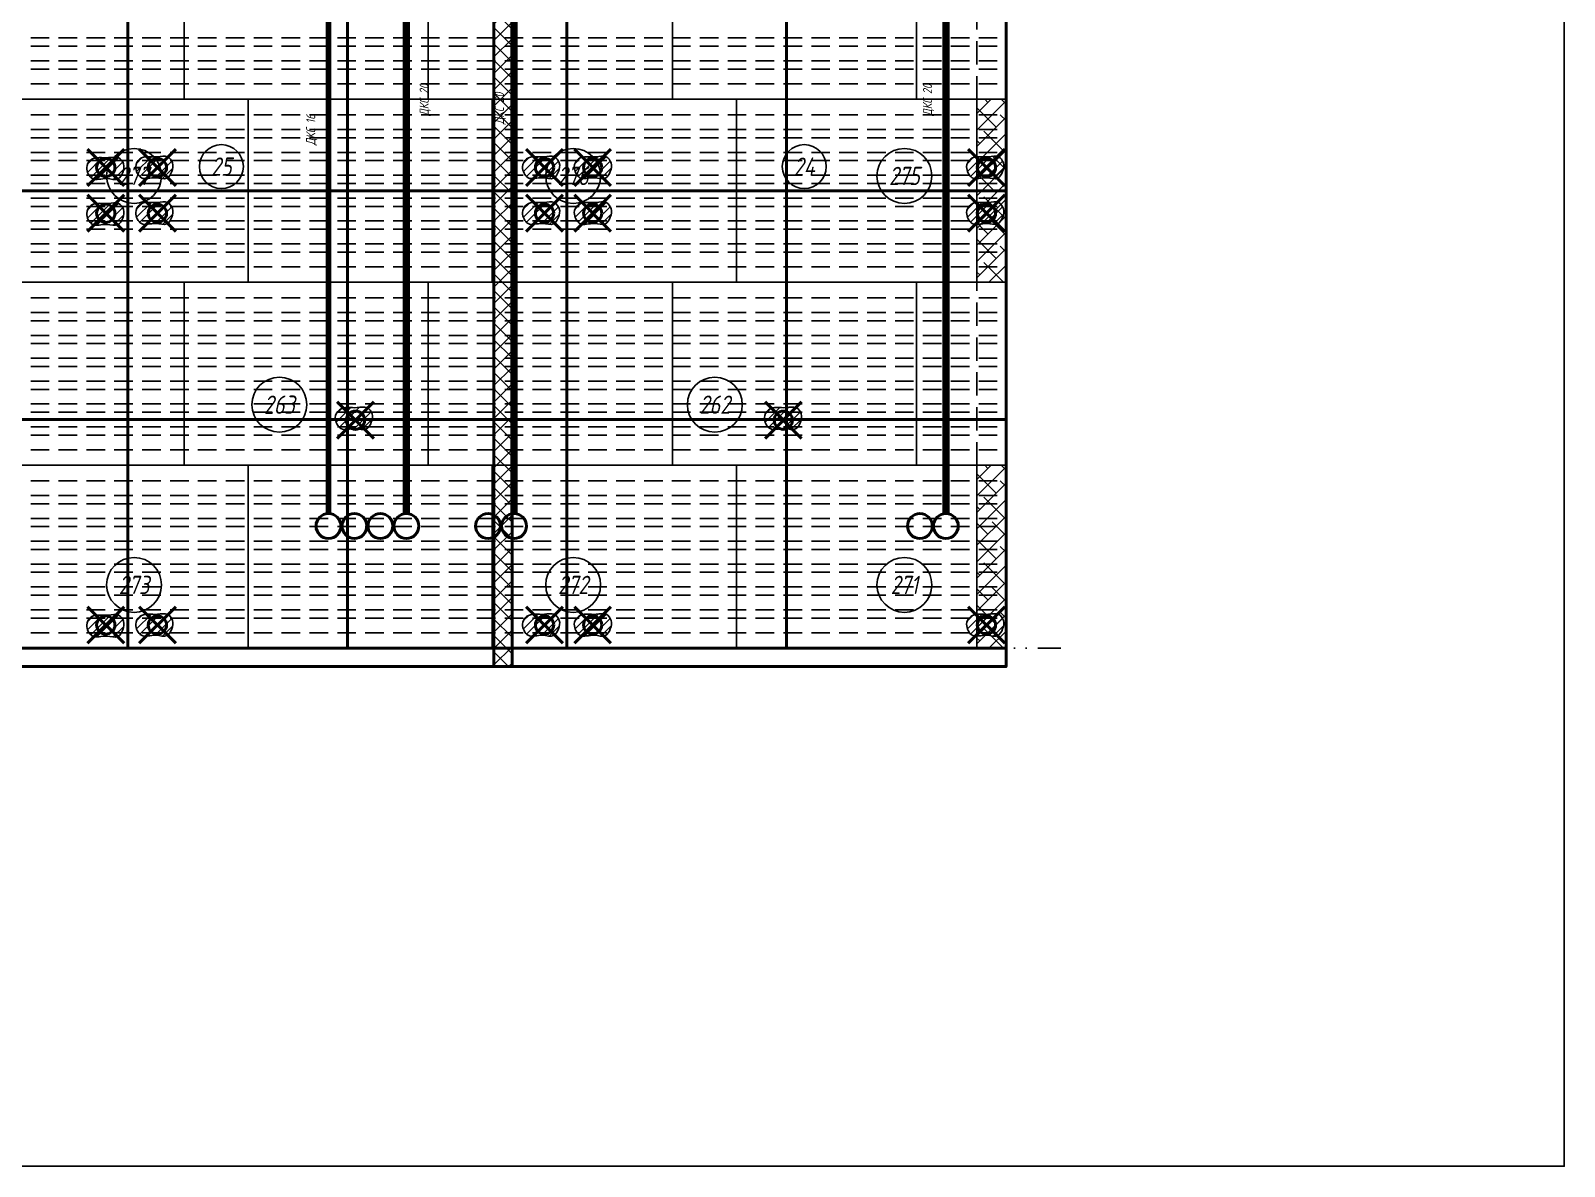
# Model space of a CAD drawing. Header units: millimetres. Extents: x -58926 to 122586, y -58688 to 8347.
# Drawn here: x 108612 to 112804, y -1320 to 1783 of the extents above; entities that cross this region are included whole.
import ezdxf
from ezdxf.enums import TextEntityAlignment as Align

# ---------------------------------------------------------------- set-up
doc = ezdxf.new("R2010")
doc.units = ezdxf.units.MM
doc.header["$PDMODE"] = 35
doc.header["$PDSIZE"] = 50
doc.linetypes.add('DASH2DOT', pattern=[31.75, 12.7, -6.35, 0, -6.35, 0, -6.35])
doc.linetypes.add('DASHED', pattern=[19.05, 12.7, -6.35])
for name, color, linetype in [('01 Черновое', 7, 'Continuous'), ('02 Розетки', 7, 'Continuous'), ('02 ЭОМ и СС', 7, 'Continuous'), ('05 Слаботочка', 7, 'Continuous'), ('101 Крепление', 7, 'Continuous'), ('102 Звукоизоляция', 7, 'Continuous'), ('103 ГВЛ слой 1', 7, 'Continuous'), ('104 ГВЛ слой 2', 7, 'Continuous')]:
    doc.layers.add(name, color=color, linetype=linetype)
doc.layers.add('100 noprint', color=1, linetype='Continuous', plot=False)
doc.styles.add('ГОСТ-ISOCPEUR', font='isocpeui.ttf', dxfattribs={"width": 0.8})

msp = doc.modelspace()

# ---------------------------------------------------------------- hatches: boundary and pattern name
at = {"layer": '01 Черновое'}
h = msp.add_hatch(dxfattribs=at)
h.set_pattern_fill('ANSI38', color=256, scale=10, style=0)
h.set_pattern_definition([(45, (49556.516, 69858.977), (-22.45064, 22.45064), []), (135, (49556.516, 69858.977), (-67.351921, 22.45064), [79.375, -47.625])])
h.paths.add_polyline_path([(111278.004, 1095.176), (111278.004, 1595.176), (111198.004, 1595.176), (111198.004, 1095.176)])
h = msp.add_hatch(dxfattribs=at)
h.set_pattern_fill('ANSI38', color=256, scale=10, style=0)
h.set_pattern_definition([(45, (49556.516, 68858.977), (-22.45064, 22.45064), []), (135, (49556.516, 68858.977), (-67.351921, 22.45064), [79.375, -47.625])])
h.paths.add_polyline_path([(111278.004, 95.176), (111278.004, 595.176), (111198.004, 595.176), (111198.004, 95.176)])
at = {"layer": '101 Крепление'}
h = msp.add_hatch(dxfattribs=at)
h.set_pattern_fill('ANSI31', color=5, scale=5, style=0)
h.set_pattern_definition([(45, (108604.73, -1124.967), (-11.22532, 11.22532), [])])
edge = h.paths.add_edge_path()
edge.add_spline(control_points=[(108765.567, 1408.395), (108765.567, 1416.425), (108780.366, 1442.23), (108817.881, 1431.527), (108851.935, 1441.4), (108869.784, 1418.686), (108865.65, 1396.008), (108850.795, 1370.091), (108817.005, 1383.938), (108779.278, 1367.297), (108765.567, 1397.179), (108765.567, 1408.395)], knot_values=[0, 0, 0, 0, 24.09039364, 73.18784754, 99.9877853, 121.68889408, 145.29658819, 167.74643755, 198.18583422, 237.51289388, 271.16090154, 271.16090154, 271.16090154, 271.16090154], degree=3, periodic=1)
h = msp.add_hatch(dxfattribs=at)
h.set_pattern_fill('ANSI31', color=5, scale=5, style=0)
h.set_pattern_definition([(45, (108738.735, -1122.671), (-11.22532, 11.22532), [])])
edge = h.paths.add_edge_path()
edge.add_spline(control_points=[(108899.572, 1410.691), (108899.572, 1418.721), (108914.371, 1444.526), (108951.886, 1433.823), (108985.94, 1443.696), (109003.789, 1420.982), (108999.655, 1398.305), (108984.8, 1372.387), (108951.01, 1386.234), (108913.283, 1369.594), (108899.572, 1399.475), (108899.572, 1410.691)], knot_values=[0, 0, 0, 0, 24.09039364, 73.18784754, 99.9877853, 121.68889408, 145.29658819, 167.74643755, 198.18583422, 237.51289388, 271.16090154, 271.16090154, 271.16090154, 271.16090154], degree=3, periodic=1)
h = msp.add_hatch(dxfattribs=at)
h.set_pattern_fill('ANSI31', color=5, scale=5, style=0)
h.set_pattern_definition([(45, (109795.655, -1122.671), (-11.22532, 11.22532), [])])
edge = h.paths.add_edge_path()
edge.add_spline(control_points=[(109956.493, 1410.691), (109956.493, 1418.721), (109971.292, 1444.526), (110008.807, 1433.823), (110042.86, 1443.696), (110060.71, 1420.982), (110056.576, 1398.305), (110041.721, 1372.387), (110007.93, 1386.234), (109970.203, 1369.594), (109956.493, 1399.475), (109956.493, 1410.691)], knot_values=[0, 0, 0, 0, 24.09039364, 73.18784754, 99.9877853, 121.68889408, 145.29658819, 167.74643755, 198.18583422, 237.51289388, 271.16090154, 271.16090154, 271.16090154, 271.16090154], degree=3, periodic=1)
h = msp.add_hatch(dxfattribs=at)
h.set_pattern_fill('ANSI31', color=5, scale=5, style=0)
h.set_pattern_definition([(45, (109937.268, -1122.671), (-11.22532, 11.22532), [])])
edge = h.paths.add_edge_path()
edge.add_spline(control_points=[(110098.105, 1410.691), (110098.105, 1418.721), (110112.904, 1444.526), (110150.42, 1433.823), (110184.473, 1443.696), (110202.322, 1420.982), (110198.188, 1398.305), (110183.333, 1372.387), (110149.543, 1386.234), (110111.816, 1369.594), (110098.105, 1399.475), (110098.105, 1410.691)], knot_values=[0, 0, 0, 0, 24.09039364, 73.18784754, 99.9877853, 121.68889408, 145.29658819, 167.74643755, 198.18583422, 237.51289388, 271.16090154, 271.16090154, 271.16090154, 271.16090154], degree=3, periodic=1)
h = msp.add_hatch(dxfattribs=at)
h.set_pattern_fill('ANSI31', color=5, scale=5, style=0)
h.set_pattern_definition([(45, (111009.476, -1122.671), (-11.22532, 11.22532), [])])
edge = h.paths.add_edge_path()
edge.add_spline(control_points=[(111170.313, 1410.691), (111170.313, 1418.721), (111185.112, 1444.526), (111222.628, 1433.823), (111256.681, 1443.696), (111274.53, 1420.982), (111270.396, 1398.305), (111255.541, 1372.387), (111221.751, 1386.234), (111184.024, 1369.594), (111170.313, 1399.475), (111170.313, 1410.691)], knot_values=[0, 0, 0, 0, 24.09039364, 73.18784754, 99.9877853, 121.68889408, 145.29658819, 167.74643755, 198.18583422, 237.51289388, 271.16090154, 271.16090154, 271.16090154, 271.16090154], degree=3, periodic=1)
h = msp.add_hatch(dxfattribs=at)
h.set_pattern_fill('ANSI31', color=5, scale=5, style=0)
h.set_pattern_definition([(45, (108604.73, -1249.967), (-11.22532, 11.22532), [])])
edge = h.paths.add_edge_path()
edge.add_spline(control_points=[(108765.567, 1283.395), (108765.567, 1291.425), (108780.366, 1317.23), (108817.881, 1306.527), (108851.935, 1316.4), (108869.784, 1293.686), (108865.65, 1271.008), (108850.795, 1245.091), (108817.005, 1258.938), (108779.278, 1242.297), (108765.567, 1272.179), (108765.567, 1283.395)], knot_values=[0, 0, 0, 0, 24.09039364, 73.18784754, 99.9877853, 121.68889408, 145.29658819, 167.74643755, 198.18583422, 237.51289388, 271.16090154, 271.16090154, 271.16090154, 271.16090154], degree=3, periodic=1)
h = msp.add_hatch(dxfattribs=at)
h.set_pattern_fill('ANSI31', color=5, scale=5, style=0)
h.set_pattern_definition([(45, (108738.735, -1247.671), (-11.22532, 11.22532), [])])
edge = h.paths.add_edge_path()
edge.add_spline(control_points=[(108899.572, 1285.691), (108899.572, 1293.721), (108914.371, 1319.526), (108951.886, 1308.823), (108985.94, 1318.696), (109003.789, 1295.982), (108999.655, 1273.305), (108984.8, 1247.387), (108951.01, 1261.234), (108913.283, 1244.594), (108899.572, 1274.475), (108899.572, 1285.691)], knot_values=[0, 0, 0, 0, 24.09039364, 73.18784754, 99.9877853, 121.68889408, 145.29658819, 167.74643755, 198.18583422, 237.51289388, 271.16090154, 271.16090154, 271.16090154, 271.16090154], degree=3, periodic=1)
h = msp.add_hatch(dxfattribs=at)
h.set_pattern_fill('ANSI31', color=5, scale=5, style=0)
h.set_pattern_definition([(45, (109795.655, -1247.671), (-11.22532, 11.22532), [])])
edge = h.paths.add_edge_path()
edge.add_spline(control_points=[(109956.493, 1285.691), (109956.493, 1293.721), (109971.292, 1319.526), (110008.807, 1308.823), (110042.86, 1318.696), (110060.71, 1295.982), (110056.576, 1273.305), (110041.721, 1247.387), (110007.93, 1261.234), (109970.203, 1244.594), (109956.493, 1274.475), (109956.493, 1285.691)], knot_values=[0, 0, 0, 0, 24.09039364, 73.18784754, 99.9877853, 121.68889408, 145.29658819, 167.74643755, 198.18583422, 237.51289388, 271.16090154, 271.16090154, 271.16090154, 271.16090154], degree=3, periodic=1)
h = msp.add_hatch(dxfattribs=at)
h.set_pattern_fill('ANSI31', color=5, scale=5, style=0)
h.set_pattern_definition([(45, (109937.268, -1247.671), (-11.22532, 11.22532), [])])
edge = h.paths.add_edge_path()
edge.add_spline(control_points=[(110098.105, 1285.691), (110098.105, 1293.721), (110112.904, 1319.526), (110150.42, 1308.823), (110184.473, 1318.696), (110202.322, 1295.982), (110198.188, 1273.305), (110183.333, 1247.387), (110149.543, 1261.234), (110111.816, 1244.594), (110098.105, 1274.475), (110098.105, 1285.691)], knot_values=[0, 0, 0, 0, 24.09039364, 73.18784754, 99.9877853, 121.68889408, 145.29658819, 167.74643755, 198.18583422, 237.51289388, 271.16090154, 271.16090154, 271.16090154, 271.16090154], degree=3, periodic=1)
h = msp.add_hatch(dxfattribs=at)
h.set_pattern_fill('ANSI31', color=5, scale=5, style=0)
h.set_pattern_definition([(45, (111009.476, -1247.671), (-11.22532, 11.22532), [])])
edge = h.paths.add_edge_path()
edge.add_spline(control_points=[(111170.313, 1285.691), (111170.313, 1293.721), (111185.112, 1319.526), (111222.628, 1308.823), (111256.681, 1318.696), (111274.53, 1295.982), (111270.396, 1273.305), (111255.541, 1247.387), (111221.751, 1261.234), (111184.024, 1244.594), (111170.313, 1274.475), (111170.313, 1285.691)], knot_values=[0, 0, 0, 0, 24.09039364, 73.18784754, 99.9877853, 121.68889408, 145.29658819, 167.74643755, 198.18583422, 237.51289388, 271.16090154, 271.16090154, 271.16090154, 271.16090154], degree=3, periodic=1)
h = msp.add_hatch(dxfattribs=at)
h.set_pattern_fill('ANSI31', color=5, scale=5, style=0)
h.set_pattern_definition([(45, (109284.041, -1807.913), (-11.22532, 11.22532), [])])
edge = h.paths.add_edge_path()
edge.add_spline(control_points=[(109444.879, 725.449), (109444.879, 733.479), (109459.678, 759.284), (109497.193, 748.581), (109531.246, 758.454), (109549.096, 735.74), (109544.962, 713.063), (109530.107, 687.145), (109496.317, 700.992), (109458.59, 684.351), (109444.879, 714.233), (109444.879, 725.449)], knot_values=[0, 0, 0, 0, 24.09039364, 73.18784754, 99.9877853, 121.68889408, 145.29658819, 167.74643755, 198.18583422, 237.51289388, 271.16090154, 271.16090154, 271.16090154, 271.16090154], degree=3, periodic=1)
h = msp.add_hatch(dxfattribs=at)
h.set_pattern_fill('ANSI31', color=5, scale=5, style=0)
h.set_pattern_definition([(45, (110456.696, -1807.913), (-11.22532, 11.22532), [])])
edge = h.paths.add_edge_path()
edge.add_spline(control_points=[(110617.534, 725.449), (110617.534, 733.479), (110632.333, 759.284), (110669.848, 748.581), (110703.902, 758.454), (110721.751, 735.74), (110717.617, 713.063), (110702.762, 687.145), (110668.972, 700.992), (110631.245, 684.351), (110617.534, 714.233), (110617.534, 725.449)], knot_values=[0, 0, 0, 0, 24.09039364, 73.18784754, 99.9877853, 121.68889408, 145.29658819, 167.74643755, 198.18583422, 237.51289388, 271.16090154, 271.16090154, 271.16090154, 271.16090154], degree=3, periodic=1)
h = msp.add_hatch(dxfattribs=at)
h.set_pattern_fill('ANSI31', color=5, scale=5, style=0)
h.set_pattern_definition([(45, (108604.73, -2374.967), (-11.22532, 11.22532), [])])
edge = h.paths.add_edge_path()
edge.add_spline(control_points=[(108765.567, 158.395), (108765.567, 166.425), (108780.366, 192.23), (108817.881, 181.527), (108851.935, 191.4), (108869.784, 168.686), (108865.65, 146.008), (108850.795, 120.091), (108817.005, 133.938), (108779.278, 117.297), (108765.567, 147.179), (108765.567, 158.395)], knot_values=[0, 0, 0, 0, 24.09039364, 73.18784754, 99.9877853, 121.68889408, 145.29658819, 167.74643755, 198.18583422, 237.51289388, 271.16090154, 271.16090154, 271.16090154, 271.16090154], degree=3, periodic=1)
h = msp.add_hatch(dxfattribs=at)
h.set_pattern_fill('ANSI31', color=5, scale=5, style=0)
h.set_pattern_definition([(45, (108738.735, -2372.671), (-11.22532, 11.22532), [])])
edge = h.paths.add_edge_path()
edge.add_spline(control_points=[(108899.572, 160.691), (108899.572, 168.721), (108914.371, 194.526), (108951.886, 183.823), (108985.94, 193.696), (109003.789, 170.982), (108999.655, 148.305), (108984.8, 122.387), (108951.01, 136.234), (108913.283, 119.594), (108899.572, 149.475), (108899.572, 160.691)], knot_values=[0, 0, 0, 0, 24.09039364, 73.18784754, 99.9877853, 121.68889408, 145.29658819, 167.74643755, 198.18583422, 237.51289388, 271.16090154, 271.16090154, 271.16090154, 271.16090154], degree=3, periodic=1)
h = msp.add_hatch(dxfattribs=at)
h.set_pattern_fill('ANSI31', color=5, scale=5, style=0)
h.set_pattern_definition([(45, (109795.655, -2372.671), (-11.22532, 11.22532), [])])
edge = h.paths.add_edge_path()
edge.add_spline(control_points=[(109956.493, 160.691), (109956.493, 168.721), (109971.292, 194.526), (110008.807, 183.823), (110042.86, 193.696), (110060.71, 170.982), (110056.576, 148.305), (110041.721, 122.387), (110007.93, 136.234), (109970.203, 119.594), (109956.493, 149.475), (109956.493, 160.691)], knot_values=[0, 0, 0, 0, 24.09039364, 73.18784754, 99.9877853, 121.68889408, 145.29658819, 167.74643755, 198.18583422, 237.51289388, 271.16090154, 271.16090154, 271.16090154, 271.16090154], degree=3, periodic=1)
h = msp.add_hatch(dxfattribs=at)
h.set_pattern_fill('ANSI31', color=5, scale=5, style=0)
h.set_pattern_definition([(45, (109937.268, -2372.671), (-11.22532, 11.22532), [])])
edge = h.paths.add_edge_path()
edge.add_spline(control_points=[(110098.105, 160.691), (110098.105, 168.721), (110112.904, 194.526), (110150.42, 183.823), (110184.473, 193.696), (110202.322, 170.982), (110198.188, 148.305), (110183.333, 122.387), (110149.543, 136.234), (110111.816, 119.594), (110098.105, 149.475), (110098.105, 160.691)], knot_values=[0, 0, 0, 0, 24.09039364, 73.18784754, 99.9877853, 121.68889408, 145.29658819, 167.74643755, 198.18583422, 237.51289388, 271.16090154, 271.16090154, 271.16090154, 271.16090154], degree=3, periodic=1)
h = msp.add_hatch(dxfattribs=at)
h.set_pattern_fill('ANSI31', color=5, scale=5, style=0)
h.set_pattern_definition([(45, (111009.476, -2372.671), (-11.22532, 11.22532), [])])
edge = h.paths.add_edge_path()
edge.add_spline(control_points=[(111170.313, 160.691), (111170.313, 168.721), (111185.112, 194.526), (111222.628, 183.823), (111256.681, 193.696), (111274.53, 170.982), (111270.396, 148.305), (111255.541, 122.387), (111221.751, 136.234), (111184.024, 119.594), (111170.313, 149.475), (111170.313, 160.691)], knot_values=[0, 0, 0, 0, 24.09039364, 73.18784754, 99.9877853, 121.68889408, 145.29658819, 167.74643755, 198.18583422, 237.51289388, 271.16090154, 271.16090154, 271.16090154, 271.16090154], degree=3, periodic=1)
at = {"layer": '102 Звукоизоляция', "linetype": 'Continuous', "ltscale": 10}
h = msp.add_hatch(dxfattribs=at)
h.set_pattern_fill('ANSI37', color=74, scale=10, style=0)
h.paths.add_polyline_path([(109928.004, 2895.176), (109928.004, 2945.176), (109878.004, 2945.176), (109878.004, 2895.176)])
h.paths.add_polyline_path([(109928.004, 95.176), (109928.004, 2895.176), (109878.004, 2895.176), (109878.004, 95.176)])
h.paths.add_polyline_path([(109928.004, 45.176), (109928.004, 95.176), (109878.004, 95.176), (109878.004, 45.176)])

# ---------------------------------------------------------------- linework, layer by layer
at = {"layer": '01 Черновое'}
for p, q in [((111278.004, 2895.176), (111278.004, 95.176)), ((111278.004, 95.176), (111278.004, 2865.176)), ((110541.004, 1595.176), (111198.004, 1595.176)), ((110541.004, 1095.176), (110541.004, 1595.176)), ((111198.004, 1595.176), (111198.004, 1095.176)), ((111198.004, 1595.176), (111278.004, 1595.176)), ((111198.004, 1595.176), (111198.004, 1095.176)), ((111198.004, 1095.176), (110541.004, 1095.176)), ((110541.004, 595.176), (111198.004, 595.176)), ((110541.004, 95.176), (110541.004, 595.176)), ((111198.004, 595.176), (111198.004, 95.176)), ((111198.004, 595.176), (111278.004, 595.176)), ((111198.004, 595.176), (111198.004, 95.176)), ((111198.004, 95.176), (107553.323, 95.176)), ((111278.004, 95.176), (107698.004, 95.176))]:
    msp.add_line(p, q, dxfattribs=at)
at = {"layer": '01 Черновое', "linetype": 'DASHED', "ltscale": 5}
for p, q in [((111198.004, 1595.176), (111198.004, 2095.176)), ((111198.004, 595.176), (111198.004, 1095.176))]:
    msp.add_line(p, q, dxfattribs=at)
at = {"layer": '01 Черновое'}
for points in [[(108365.004, 2095.176), (109032.004, 2095.176), (109032.004, 1595.176), (108365.004, 1595.176)], [(109032.004, 2095.176), (109699.004, 2095.176), (109699.004, 1595.176), (109032.004, 1595.176)], [(109699.004, 2095.176), (110366.004, 2095.176), (110366.004, 1595.176), (109699.004, 1595.176)], [(110366.004, 2095.176), (111033.004, 2095.176), (111033.004, 1595.176), (110366.004, 1595.176)], [(108540.004, 1595.176), (109207.004, 1595.176), (109207.004, 1095.176), (108540.004, 1095.176)], [(109207.004, 1595.176), (109874.004, 1595.176), (109874.004, 1095.176), (109207.004, 1095.176)], [(109874.004, 1595.176), (110541.004, 1595.176), (110541.004, 1095.176), (109874.004, 1095.176)], [(108365.004, 1095.176), (109032.004, 1095.176), (109032.004, 595.176), (108365.004, 595.176)], [(109032.004, 1095.176), (109699.004, 1095.176), (109699.004, 595.176), (109032.004, 595.176)], [(109699.004, 1095.176), (110366.004, 1095.176), (110366.004, 595.176), (109699.004, 595.176)], [(110366.004, 1095.176), (111033.004, 1095.176), (111033.004, 595.176), (110366.004, 595.176)], [(108540.004, 595.176), (109207.004, 595.176), (109207.004, 95.176), (108540.004, 95.176)], [(109207.004, 595.176), (109874.004, 595.176), (109874.004, 95.176), (109207.004, 95.176)], [(109874.004, 595.176), (110541.004, 595.176), (110541.004, 95.176), (109874.004, 95.176)]]:
    msp.add_lwpolyline(points, close=True, dxfattribs=at)
for points in [[(111278.004, 1595.176), (111033.004, 1595.176), (111033.004, 2095.176), (111278.004, 2095.176)], [(111278.004, 595.176), (111033.004, 595.176), (111033.004, 1095.176), (111278.004, 1095.176)]]:
    msp.add_lwpolyline(points, dxfattribs=at)
at = {"layer": '02 Розетки', "const_width": 20, "flags": 128}
msp.add_lwpolyline([(109639.323, 463.176), (109639.323, 2862.176)], dxfattribs=at)
at = {"layer": '02 Розетки', "flags": 128}
for points in [[(109933.504, 463.176, 20, 20, 0), (109933.504, 2862.176, 20, 20, 0)], [(111113.504, 463.176, 20, 20, 0), (111113.504, 2862.176, 20, 20, 0)]]:
    msp.add_lwpolyline(points, format="xyseb", dxfattribs=at)
at = {"layer": '02 Розетки', "lineweight": 40}
for centre in [(109497.323, 429.176), (109568.323, 429.176), (109639.323, 429.176), (109862.504, 429.176), (109933.504, 429.176), (111042.504, 429.176), (111113.504, 429.176)]:
    msp.add_circle(centre, 34, dxfattribs=at)
at = {"layer": '02 ЭОМ и СС', "flags": 128}
for points, const_width in [([(109426.323, 463.176), (109426.323, 2862.176)], 16), ([(109639.323, 463.176), (109639.323, 2862.176)], 20)]:
    msp.add_lwpolyline(points, dxfattribs=dict(at, const_width=const_width))
for points in [[(109933.504, 463.176, 20, 20, 0), (109933.504, 2862.176, 20, 20, 0)], [(111113.504, 463.176, 20, 20, 0), (111113.504, 2862.176, 20, 20, 0)]]:
    msp.add_lwpolyline(points, format="xyseb", dxfattribs=at)
at = {"layer": '02 ЭОМ и СС', "lineweight": 40}
for centre in [(109426.323, 429.176), (109497.323, 429.176), (109568.323, 429.176), (109639.323, 429.176), (109862.504, 429.176), (109933.504, 429.176), (111042.504, 429.176), (111113.504, 429.176)]:
    msp.add_circle(centre, 34, dxfattribs=at)
at = {"layer": '05 Слаботочка', "const_width": 16, "flags": 128}
msp.add_lwpolyline([(109426.323, 463.176), (109426.323, 2862.176)], dxfattribs=at)
at = {"layer": '05 Слаботочка', "lineweight": 40}
msp.add_circle((109426.323, 429.176), 34, dxfattribs=at)
at = {"layer": '100 noprint', "linetype": 'DASHED', "ltscale": 4}
for p, q in [((107698.004, 1762.676), (111278.004, 1762.676)), ((107698.004, 1740.176), (111278.004, 1740.176)), ((107698.004, 1700.176), (111278.004, 1700.176)), ((107698.004, 1677.676), (111278.004, 1677.676)), ((107698.004, 1637.676), (111278.004, 1637.676)), ((107698.004, 1552.676), (111278.004, 1552.676)), ((107698.004, 1512.676), (111278.004, 1512.676)), ((107698.004, 1490.176), (111278.004, 1490.176)), ((107698.004, 1450.176), (111278.004, 1450.176)), ((107698.004, 1427.676), (111278.004, 1427.676)), ((107698.004, 1387.676), (111278.004, 1387.676)), ((107698.004, 1365.176), (111278.004, 1365.176)), ((107698.004, 1325.176), (111278.004, 1325.176)), ((107698.004, 1302.676), (111278.004, 1302.676)), ((107698.004, 1262.676), (111278.004, 1262.676)), ((107698.004, 1240.176), (111278.004, 1240.176)), ((107698.004, 1200.176), (111278.004, 1200.176)), ((107698.004, 1177.676), (111278.004, 1177.676)), ((107698.004, 1137.676), (111278.004, 1137.676)), ((107698.004, 1052.676), (111278.004, 1052.676)), ((107698.004, 1012.676), (111278.004, 1012.676)), ((107698.004, 990.176), (111278.004, 990.176)), ((107698.004, 950.176), (111278.004, 950.176)), ((107698.004, 927.676), (111278.004, 927.676)), ((107698.004, 887.676), (111278.004, 887.676)), ((107698.004, 865.176), (111278.004, 865.176)), ((107698.004, 825.176), (111278.004, 825.176)), ((107698.004, 802.676), (111278.004, 802.676)), ((107698.004, 762.676), (111278.004, 762.676)), ((107698.004, 740.176), (111278.004, 740.176)), ((107698.004, 700.176), (111278.004, 700.176)), ((107698.004, 677.676), (111278.004, 677.676)), ((107698.004, 637.676), (111278.004, 637.676)), ((107698.004, 552.676), (111278.004, 552.676)), ((107698.004, 512.676), (111278.004, 512.676)), ((107698.004, 490.176), (111278.004, 490.176)), ((107698.004, 450.176), (111278.004, 450.176)), ((107698.004, 427.676), (111278.004, 427.676)), ((107698.004, 387.676), (111278.004, 387.676)), ((107698.004, 365.176), (111278.004, 365.176)), ((107698.004, 325.176), (111278.004, 325.176)), ((107698.004, 302.676), (111278.004, 302.676)), ((107698.004, 262.676), (111278.004, 262.676)), ((107698.004, 240.176), (111278.004, 240.176)), ((107698.004, 200.176), (111278.004, 200.176)), ((107698.004, 177.676), (111278.004, 177.676)), ((107698.004, 137.676), (111278.004, 137.676))]:
    msp.add_line(p, q, dxfattribs=at)
at = {"layer": '100 noprint'}
msp.add_lwpolyline([(106410.774, 4896.337), (106410.774, -1320.331), (112803.73, -1320.331), (112803.73, 4896.337)], close=True, dxfattribs=at)
at = {"layer": '101 Крепление', "color": 5, "start_tangent": (0, 1), "end_tangent": (0, 1)}
for points in [[(108765.567, 1408.395), (108776.681, 1429.768), (108825.412, 1435.753), (108852.212, 1435.753), (108866.105, 1419.082), (108863.968, 1395.571), (108850.705, 1377.457), (108820.283, 1378.472), (108780.956, 1378.472), (108765.567, 1408.395)], [(108899.572, 1410.691), (108910.686, 1432.065), (108959.418, 1438.049), (108986.217, 1438.049), (109000.11, 1421.378), (108997.973, 1397.867), (108984.71, 1379.754), (108954.288, 1380.768), (108914.961, 1380.768), (108899.572, 1410.691)], [(109956.493, 1410.691), (109967.607, 1432.065), (110016.338, 1438.049), (110043.138, 1438.049), (110057.031, 1421.378), (110054.893, 1397.867), (110041.631, 1379.754), (110011.209, 1380.768), (109971.881, 1380.768), (109956.493, 1410.691)], [(110098.105, 1410.691), (110109.219, 1432.065), (110157.951, 1438.049), (110184.75, 1438.049), (110198.643, 1421.378), (110196.506, 1397.867), (110183.243, 1379.754), (110152.821, 1380.768), (110113.494, 1380.768), (110098.105, 1410.691)], [(111170.313, 1410.691), (111181.427, 1432.065), (111230.159, 1438.049), (111256.959, 1438.049), (111270.851, 1421.378), (111268.714, 1397.867), (111255.452, 1379.754), (111225.029, 1380.768), (111185.702, 1380.768), (111170.313, 1410.691)], [(108765.567, 1283.395), (108776.681, 1304.768), (108825.412, 1310.753), (108852.212, 1310.753), (108866.105, 1294.082), (108863.968, 1270.571), (108850.705, 1252.457), (108820.283, 1253.472), (108780.956, 1253.472), (108765.567, 1283.395)], [(108899.572, 1285.691), (108910.686, 1307.065), (108959.418, 1313.049), (108986.217, 1313.049), (109000.11, 1296.378), (108997.973, 1272.867), (108984.71, 1254.754), (108954.288, 1255.768), (108914.961, 1255.768), (108899.572, 1285.691)], [(109956.493, 1285.691), (109967.607, 1307.065), (110016.338, 1313.049), (110043.138, 1313.049), (110057.031, 1296.378), (110054.893, 1272.867), (110041.631, 1254.754), (110011.209, 1255.768), (109971.881, 1255.768), (109956.493, 1285.691)], [(110098.105, 1285.691), (110109.219, 1307.065), (110157.951, 1313.049), (110184.75, 1313.049), (110198.643, 1296.378), (110196.506, 1272.867), (110183.243, 1254.754), (110152.821, 1255.768), (110113.494, 1255.768), (110098.105, 1285.691)], [(111170.313, 1285.691), (111181.427, 1307.065), (111230.159, 1313.049), (111256.959, 1313.049), (111270.851, 1296.378), (111268.714, 1272.867), (111255.452, 1254.754), (111225.029, 1255.768), (111185.702, 1255.768), (111170.313, 1285.691)], [(109444.879, 725.449), (109455.993, 746.823), (109504.724, 752.807), (109531.524, 752.807), (109545.417, 736.136), (109543.28, 712.625), (109530.017, 694.511), (109499.595, 695.526), (109460.268, 695.526), (109444.879, 725.449)], [(110617.534, 725.449), (110628.648, 746.823), (110677.379, 752.807), (110704.179, 752.807), (110718.072, 736.136), (110715.935, 712.625), (110702.672, 694.511), (110672.25, 695.526), (110632.923, 695.526), (110617.534, 725.449)], [(108765.567, 158.395), (108776.681, 179.768), (108825.412, 185.753), (108852.212, 185.753), (108866.105, 169.082), (108863.968, 145.571), (108850.705, 127.457), (108820.283, 128.472), (108780.956, 128.472), (108765.567, 158.395)], [(108899.572, 160.691), (108910.686, 182.065), (108959.418, 188.049), (108986.217, 188.049), (109000.11, 171.378), (108997.973, 147.867), (108984.71, 129.754), (108954.288, 130.768), (108914.961, 130.768), (108899.572, 160.691)], [(109956.493, 160.691), (109967.607, 182.065), (110016.338, 188.049), (110043.138, 188.049), (110057.031, 171.378), (110054.893, 147.867), (110041.631, 129.754), (110011.209, 130.768), (109971.881, 130.768), (109956.493, 160.691)], [(110098.105, 160.691), (110109.219, 182.065), (110157.951, 188.049), (110184.75, 188.049), (110198.643, 171.378), (110196.506, 147.867), (110183.243, 129.754), (110152.821, 130.768), (110113.494, 130.768), (110098.105, 160.691)], [(111170.313, 160.691), (111181.427, 182.065), (111230.159, 188.049), (111256.959, 188.049), (111270.851, 171.378), (111268.714, 147.867), (111255.452, 129.754), (111225.029, 130.768), (111185.702, 130.768), (111170.313, 160.691)]]:
    msp.add_spline(points, degree=3, dxfattribs=at)
at = {"layer": '102 Звукоизоляция', "color": 74, "linetype": 'Continuous', "lineweight": 40, "ltscale": 10, "flags": 128}
for points in [[(109928.004, 2945.176), (108767.004, 2945.176), (108767.004, 2588.676), (108528.004, 2588.676), (108528.004, 45.176), (109928.004, 45.176)], [(109878.004, 2945.176), (109878.004, 45.176), (111278.004, 45.176), (111278.004, 2945.176)]]:
    msp.add_lwpolyline(points, close=True, dxfattribs=at)
at = {"layer": '102 Звукоизоляция', "color": 74, "linetype": 'DASH2DOT', "ltscale": 5}
msp.add_lwpolyline([(111428.004, 95.176), (107598.004, 95.176)], dxfattribs=at)
at = {"layer": '102 Звукоизоляция', "color": 74}
for centre in [(109133.695, 1411.272), (110726.515, 1411.272)]:
    msp.add_circle(centre, 60, dxfattribs=at)
at = {"layer": '103 ГВЛ слой 1', "color": 6, "lineweight": 40}
for points in [[(107678.004, 2595.176), (108878.004, 2595.176), (108878.004, 1345.176), (107678.004, 1345.176)], [(108878.004, 2595.176), (110078.004, 2595.176), (110078.004, 1345.176), (108878.004, 1345.176)], [(110078.004, 2595.176), (111278.004, 2595.176), (111278.004, 1345.176), (110078.004, 1345.176)], [(107678.004, 1345.176), (108878.004, 1345.176), (108878.004, 95.176), (107678.004, 95.176)], [(108878.004, 1345.176), (110078.004, 1345.176), (110078.004, 95.176), (108878.004, 95.176)], [(110078.004, 1345.176), (111278.004, 1345.176), (111278.004, 95.176), (110078.004, 95.176)]]:
    msp.add_lwpolyline(points, close=True, dxfattribs=at)
at = {"layer": '103 ГВЛ слой 1', "color": 6}
for centre in [(109292.019, 760.79), (110482.141, 760.79)]:
    msp.add_circle(centre, 75, dxfattribs=at)
at = {"layer": '103 ГВЛ слой 1', "color": 6, "lineweight": 40}
for p in [(108817.63, 1408.775), (108958.757, 1408.775), (110016.715, 1408.775), (110148.26, 1408.775), (111224.427, 1408.775), (108817.63, 1283.775), (108958.757, 1283.775), (110016.715, 1283.775), (110148.26, 1283.775), (111224.427, 1283.775), (109499.992, 718.393), (110669.333, 718.393), (108817.63, 158.775), (108958.757, 158.775), (110016.715, 158.775), (110148.26, 158.775), (111224.427, 158.775)]:
    msp.add_point(p, dxfattribs=at)
at = {"layer": '104 ГВЛ слой 2', "color": 3, "lineweight": 40}
for points in [[(108278.004, 1970.176), (109478.004, 1970.176), (109478.004, 720.176), (108278.004, 720.176)], [(109478.004, 1970.176), (110678.004, 1970.176), (110678.004, 720.176), (109478.004, 720.176)], [(110678.004, 1970.176), (110678.004, 720.176), (111278.004, 720.176), (111278.004, 1970.176)], [(109478.004, 720.176), (109478.004, 95.176), (108278.004, 95.176), (108278.004, 720.176)], [(109478.004, 720.176), (109478.004, 95.176), (110678.004, 95.176), (110678.004, 720.176)], [(110678.004, 720.176), (110678.004, 95.176), (111278.004, 95.176), (111278.004, 720.176)]]:
    msp.add_lwpolyline(points, close=True, dxfattribs=at)
at = {"layer": '104 ГВЛ слой 2', "color": 3}
for centre in [(108895.004, 1385.79), (110095.004, 1385.79), (111000.274, 1385.79), (108895.004, 268.33), (110095.004, 268.33), (111000.274, 268.33)]:
    msp.add_circle(centre, 75, dxfattribs=at)

# ---------------------------------------------------------------- texts
at = {"layer": '02 Розетки', "char_height": 25, "width": 270.31285, "rotation": 90, "style": 'ГОСТ-ISOCPEUR'}
for insert, attachment_point in [((109675.39, 1549.967), 1), ((111081.091, 1549.967), 7), ((109911.047, 1526.904), 7)]:
    msp.add_mtext('{ДКС 20}', dxfattribs=dict(at, insert=insert, attachment_point=attachment_point))
at = {"layer": '05 Слаботочка', "insert": (109365.264, 1469.687), "char_height": 25, "width": 270.31285, "attachment_point": 1, "rotation": 90, "style": 'ГОСТ-ISOCPEUR'}
msp.add_mtext('{ДКС 16}', dxfattribs=at)
at = {"layer": '102 Звукоизоляция', "color": 74, "style": 'ГОСТ-ISOCPEUR', "width": 0.8}
for s, p in [('25', (109133.695, 1411.272)), ('24', (110726.515, 1411.272))]:
    msp.add_text(s, height=50, dxfattribs=at).set_placement(p, align=Align.MIDDLE)
at = {"layer": '103 ГВЛ слой 1', "color": 6, "style": 'ГОСТ-ISOCPEUR', "width": 0.8}
for s, p in [('263', (109292.019, 760.79)), ('262', (110482.141, 760.79))]:
    msp.add_text(s, height=50, dxfattribs=at).set_placement(p, align=Align.MIDDLE)
at = {"layer": '104 ГВЛ слой 2', "color": 3, "style": 'ГОСТ-ISOCPEUR', "width": 0.8}
for s, p in [('277', (108895.004, 1385.79)), ('276', (110095.004, 1385.79)), ('275', (111000.274, 1385.79)), ('273', (108895.004, 268.33)), ('272', (110095.004, 268.33)), ('271', (111000.274, 268.33))]:
    msp.add_text(s, height=50, dxfattribs=at).set_placement(p, align=Align.MIDDLE)

doc.saveas('drawing.dxf')
